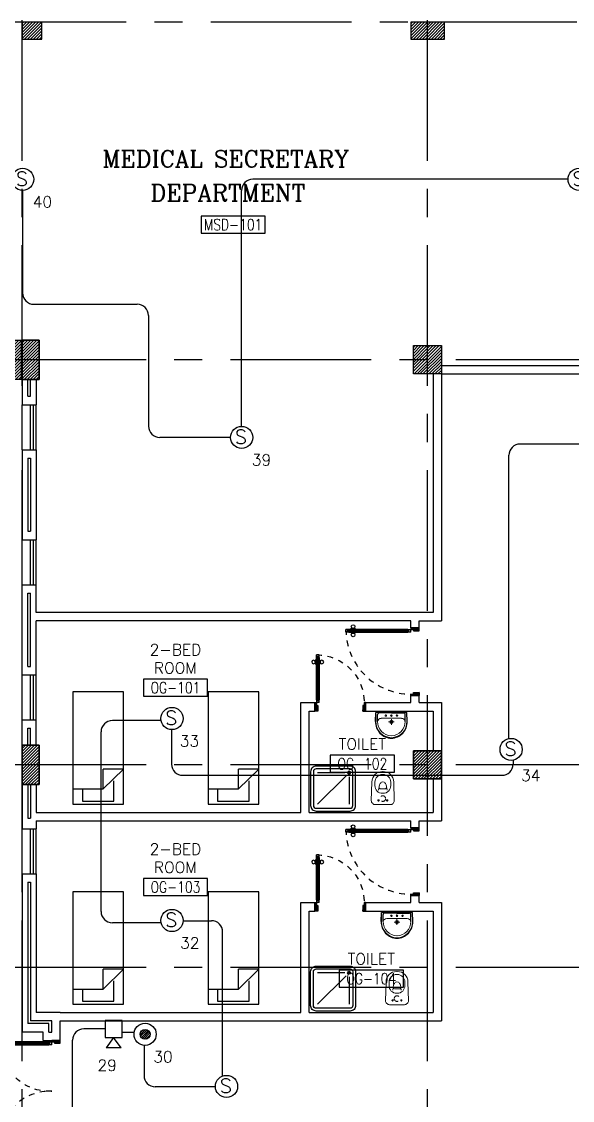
# Model space of a CAD drawing. Extents: x 0 to 93.9, y -1.5 to 78.
# Drawn here: x 50.97 to 60.75, y 13.84 to 33.01 of the extents above; entities that cross this region are included whole.
import ezdxf
from ezdxf.enums import TextEntityAlignment as Align

# ---------------------------------------------------------------- set-up
doc = ezdxf.new("R2010")
doc.units = 0
doc.header["$MEASUREMENT"] = 0
for name, pattern in [('CENTERX2', [4, 2.5, -0.5, 0.5, -0.5]), ('DASHED', [0.75, 0.5, -0.25]), ('HIDDEN', [0.375, 0.25, -0.125]), ('HIDDEN2', [0.1875, 0.125, -0.0625])]:
    doc.linetypes.add(name, pattern=pattern)
doc.layers.get('0').update_dxf_attribs({"color": 11, "linetype": 'CONTINUOUS'})
for name, color, linetype in [('AXES', 11, 'CENTERX2'), ('COL', 11, 'CONTINUOUS'), ('DOOR', 11, 'CONTINUOUS'), ('E-FIRE', 4, 'CONTINUOUS'), ('E-WIRE', 4, 'CONTINUOUS'), ('FIX', 11, 'CONTINUOUS'), ('FUR', 11, 'CONTINUOUS'), ('HAT', 11, 'CONTINUOUS'), ('INSUL', 11, 'CONTINUOUS'), ('RM-BOX', 11, 'CONTINUOUS'), ('RM-NAME', 11, 'CONTINUOUS'), ('RM-NO', 11, 'CONTINUOUS'), ('WALL', 11, 'CONTINUOUS'), ('WIN', 11, 'CONTINUOUS')]:
    doc.layers.add(name, color=color, linetype=linetype)
doc.styles.add('ROMANC', font='romanc', dxfattribs={"height": 0.1})
doc.styles.add('ROMANS', font='ROMANS.shx', dxfattribs={"width": 0.6})

# ---------------------------------------------------------------- blocks, each defined once
blk = doc.blocks.new('*X40')
at = {"color": 0}
for p, q in [((227929, 132681), (228397, 133150)), ((227929, 132734), (228344, 133150)), ((227929, 132787), (228291, 133150)), ((227929, 132840), (228238, 133150)), ((227929, 132893), (228185, 133150)), ((227929, 132946), (228132, 133150)), ((227929, 132999), (228079, 133150)), ((227929, 133053), (228026, 133150)), ((227929, 133106), (227973, 133150)), ((227950, 132650), (228429, 133128)), ((228003, 132650), (228429, 133075)), ((228056, 132650), (228429, 133022)), ((228109, 132650), (228429, 132969)), ((228162, 132650), (228429, 132916)), ((228215, 132650), (228429, 132863)), ((228268, 132650), (228429, 132810)), ((228321, 132650), (228429, 132757)), ((228374, 132650), (228429, 132704))]:
    blk.add_line(p, q, dxfattribs=at)
blk = doc.blocks.new('COL50')
at = {"layer": 'COL'}
blk.add_lwpolyline([(-250, 250), (-250, -250), (250, -250), (250, 250)], close=True, dxfattribs=at)
blk = doc.blocks.new('*X36')
at = {"color": 0}
for p, q in [((227929, 139894), (228385, 140350)), ((227929, 139947), (228331, 140350)), ((227929, 140000), (228278, 140350)), ((227929, 140053), (228225, 140350)), ((227929, 140106), (228172, 140350)), ((227929, 140159), (228119, 140350)), ((227929, 140212), (228066, 140350)), ((227929, 140265), (228013, 140350)), ((227929, 140318), (227960, 140350)), ((227938, 139850), (228429, 140341)), ((227991, 139850), (228429, 140288)), ((228044, 139850), (228429, 140235)), ((228097, 139850), (228429, 140182)), ((228150, 139850), (228429, 140129)), ((228203, 139850), (228429, 140076)), ((228256, 139850), (228429, 140023)), ((228309, 139850), (228429, 139969)), ((228362, 139850), (228429, 139916)), ((228415, 139850), (228429, 139863))]:
    blk.add_line(p, q, dxfattribs=at)
blk = doc.blocks.new('DOOR100')
at = {"layer": 'DOOR', "color": 0, "linetype": 'ByBlock'}
for p, q in [((-82, 1205), (-91, 1205)), ((-91, 1205), (-91, 1140)), ((-75, 1218), (-82, 1218)), ((-82, 1128), (-82, 1218)), ((-82, 1205), (-82, 1140)), ((-25, 1300), (-75, 1300)), ((-75, 1300), (-25, 1300)), ((-75, 1250), (-75, 1300)), ((-58, 1250), (-75, 1250)), ((-42, 1270), (-58, 1270)), ((-58, 1250), (-58, 1270)), ((-42, 1250), (-42, 1270)), ((-25, 1250), (-42, 1250)), ((-25, 1250), (-25, 1300)), ((-25, 1218), (-18, 1218)), ((-18, 1128), (-18, 1218)), ((-18, 1205), (-9, 1205)), ((-18, 1205), (-18, 1140)), ((-9, 1205), (-9, 1140)), ((-82, 1140), (-91, 1140)), ((-75, 1128), (-82, 1128)), ((-25, 1128), (-18, 1128)), ((-18, 1140), (-9, 1140)), ((-75, 200), (-58, 200)), ((-75, 150), (-75, 200)), ((-58, 200), (-58, 180)), ((-42, 200), (-25, 200)), ((-42, 180), (-42, 200)), ((-25, 200), (-25, 150)), ((-1200, 0), (-1200, 150)), ((-1200, 150), (-1175, 150)), ((-1200, 150), (-1200, 0)), ((-1150, 0), (-1200, 0)), ((-1175, 150), (-1175, 100)), ((-1175, 100), (-1150, 100)), ((-1150, 100), (-1150, 0)), ((-75, 150), (-25, 150)), ((-58, 180), (-42, 180)), ((-50, 100), (-50, 0)), ((-25, 100), (-50, 100)), ((-50, 0), (0, 0)), ((0, 150), (-25, 150)), ((-25, 150), (-25, 100)), ((0, 150), (0, 0))]:
    blk.add_line(p, q, dxfattribs=at)
at = {"layer": 'DOOR', "linetype": 'ByBlock'}
for p, q in [((-75, 1250), (-75, 200)), ((-58, 200), (-58, 1250)), ((-42, 200), (-42, 1250)), ((-25, 200), (-25, 1250)), ((0, 0), (0, 150))]:
    blk.add_line(p, q, dxfattribs=at)
at = {"layer": 'DOOR', "color": 9, "linetype": 'ByBlock'}
for p, q in [((-1150, 0), (-1200, 114)), ((-1150, 0), (-1200, 40)), ((-1150, 0), (-1163, 100)), ((-50, 0), (0, 114)), ((-50, 0), (-37, 100)), ((-50, 0), (0, 40))]:
    blk.add_line(p, q, dxfattribs=at)
at = {"layer": 'DOOR', "color": 0, "linetype": 'ByBlock'}
for centre in [(-124, 1173), (24, 1173)]:
    blk.add_circle(centre, 32.4, dxfattribs=at)
at = {"layer": 'DOOR', "linetype": 'HIDDEN', "ltscale": 0.5}
blk.add_arc((-25, 150), 1150, 90, 180.0001, dxfattribs=at)
at = {"layer": 'DOOR', "color": 9, "linetype": 'ByBlock'}
for centre, radius, start, end in [((-1150, 0), 154, 103.7142, 108.8947), ((-1150, 0), 134, 100.72, 111.8402), ((-1150, 0), 94.4, 90, 121.9818), ((-1150, 0), 74.4, 90, 132.2236), ((-1150, 0), 54.4, 90, 156.7926), ((-1150, 0), 34.4, 90, 180), ((-1150, 0), 14.4, 90, 180), ((-50, 0), 94.4, 58.0182, 90), ((-50, 0), 74.4, 47.7764, 90), ((-50, 0), 54.4, 23.2074, 90), ((-50, 0), 34.4, 0, 90), ((-50, 0), 14.4, 0, 90), ((-50, 0), 134, 68.1598, 79.28), ((-50, 0), 114, 64.0838, 77.3774), ((-50, 0), 154, 71.1053, 76.2858)]:
    blk.add_arc(centre, radius, start, end, dxfattribs=at)
blk = doc.blocks.new('DOOR90')
at = {"layer": 'DOOR', "color": 0, "linetype": 'ByBlock'}
for p, q in [((-150, 0), (-150, -25)), ((-150, 0), (0, 0)), ((0, -50), (0, 0)), ((-1000, -25), (-1000, -75)), ((-1000, -75), (-1000, -25)), ((-950, -25), (-1000, -25)), ((-950, -75), (-1000, -75)), ((-970, -42), (-970, -58)), ((-950, -42), (-970, -42)), ((-950, -58), (-970, -58)), ((-950, -25), (-950, -42)), ((-950, -58), (-950, -75)), ((-918, -25), (-918, -18)), ((-828, -18), (-918, -18)), ((-918, -75), (-918, -82)), ((-828, -82), (-918, -82)), ((-905, -18), (-905, -9)), ((-905, -9), (-840, -9)), ((-905, -18), (-840, -18)), ((-905, -82), (-905, -91)), ((-905, -82), (-840, -82)), ((-905, -91), (-840, -91)), ((-840, -18), (-840, -9)), ((-840, -82), (-840, -91)), ((-828, -25), (-828, -18)), ((-828, -75), (-828, -82)), ((-200, -42), (-200, -25)), ((-200, -25), (-150, -25)), ((-180, -42), (-200, -42)), ((-200, -75), (-200, -58)), ((-200, -58), (-180, -58)), ((-150, -75), (-200, -75)), ((-180, -58), (-180, -42)), ((-150, -75), (-150, -25)), ((-150, -25), (-100, -25)), ((-100, -25), (-100, -50)), ((-100, -50), (0, -50)), ((-150, -900), (-150, -875)), ((-150, -875), (-100, -875)), ((0, -900), (-150, -900)), ((-150, -900), (0, -900)), ((-100, -850), (0, -850)), ((-100, -875), (-100, -850)), ((0, -850), (0, -900))]:
    blk.add_line(p, q, dxfattribs=at)
at = {"layer": 'DOOR', "color": 9, "linetype": 'ByBlock'}
for p, q in [((0, -50), (-114, 0)), ((0, -50), (-40, 0)), ((0, -50), (-100, -37)), ((0, -850), (-114, -900)), ((0, -850), (-100, -863)), ((0, -850), (-40, -900))]:
    blk.add_line(p, q, dxfattribs=at)
at = {"layer": 'DOOR', "linetype": 'ByBlock'}
for p, q in [((-200, -25), (-950, -25)), ((-200, -42), (-950, -42)), ((-200, -58), (-950, -58)), ((-950, -75), (-200, -75))]:
    blk.add_line(p, q, dxfattribs=at)
at = {"layer": 'DOOR', "color": 0, "linetype": 'ByBlock'}
for centre in [(-873, 24), (-873, -124)]:
    blk.add_circle(centre, 32.4, dxfattribs=at)
at = {"layer": 'DOOR', "color": 9, "linetype": 'ByBlock'}
for centre, radius, start, end in [((0, -50), 154, 161.1053, 166.2858), ((0, -50), 134, 158.1598, 169.28), ((0, -50), 94.4, 148.0182, 180), ((0, -50), 74.4, 137.7764, 180), ((0, -50), 114, 154.0838, 167.3774), ((0, -50), 54.4, 113.2074, 180), ((0, -50), 34.4, 90, 180), ((0, -50), 14.4, 90, 180), ((0, -850), 154, 193.7142, 198.8947), ((0, -850), 134, 190.72, 201.8402), ((0, -850), 94.4, 180, 211.9818), ((0, -850), 74.4, 180, 222.2236), ((0, -850), 54.4, 180, 246.7926), ((0, -850), 34.4, 180, 270), ((0, -850), 14.4, 180, 270)]:
    blk.add_arc(centre, radius, start, end, dxfattribs=at)
at = {"layer": 'DOOR', "linetype": 'HIDDEN', "ltscale": 0.5}
blk.add_arc((-150, -25), 850, 180, 270, dxfattribs=at)
blk = doc.blocks.new('RM1')
at = {"layer": 'RM-BOX'}
blk.add_lwpolyline([(570, -200), (-570, -200), (-570, -500), (570, -500)], close=True, dxfattribs=at)
at = {"layer": 'RM-NAME', "style": 'ROMANS'}
for tag, p in [('ROOMNAME1', (0, 324)), ('ROOMNAME2', (0, 0))]:
    blk.add_attdef(tag, text='', height=200, dxfattribs=at).set_placement(p, align=Align.MIDDLE)
at = {"layer": 'RM-NO', "style": 'ROMANS', "width": 0.8}
blk.add_attdef('ROOMNO', text='', height=200, dxfattribs=at).set_placement((0, -350), align=Align.MIDDLE)
blk = doc.blocks.new('C7')
at = {"layer": 'HAT'}
h = blk.add_hatch(dxfattribs=at)
h.set_pattern_fill('ANSI31', color=256, scale=300, style=0)
h.set_pattern_definition([(45, (-248876.182, -51411.005), (-26.5165043, 26.5165043), [])])
h.paths.add_polyline_path([(350, 300), (250, 300), (0, 300), (0, 0), (350, 0)])
at = {"layer": 'COL'}
blk.add_lwpolyline([(0, 300), (0, 0), (350, 0), (350, 300)], close=True, dxfattribs=at)
blk = doc.blocks.new('C5')
at = {"layer": 'HAT', "linetype": 'ByBlock'}
h = blk.add_hatch(dxfattribs=at)
h.set_pattern_fill('ANSI31', color=256, scale=300, style=0)
h.set_pattern_definition([(45, (-223356.182, -51411.005), (-26.516504, 26.516504), [])])
h.paths.add_polyline_path([(300, 300), (0, 300), (0, 0), (300, 0)])
h.paths.add_polyline_path([(600, 300), (300, 300), (300, 0), (600, 0)])
at = {"layer": 'COL'}
blk.add_lwpolyline([(600, 300), (0, 300), (0, 0), (600, 0)], close=True, dxfattribs=at)
blk = doc.blocks.new('C11')
at = {"layer": 'HAT'}
h = blk.add_hatch(dxfattribs=at)
h.set_pattern_fill('ANSI31', color=256, scale=300, style=0)
h.set_pattern_definition([(45, (-248556.182, -75061.005), (-26.5165043, 26.5165043), [])])
h.paths.add_polyline_path([(300, 700), (0, 700), (0, 350), (300, 350)])
h.paths.add_polyline_path([(300, 350), (0, 350), (0, 0), (300, 0)])
at = {"layer": 'COL'}
blk.add_lwpolyline([(300, 700), (300, 0), (0, 0), (0, 700)], close=True, dxfattribs=at)
blk = doc.blocks.new('C11D')
at = {"layer": 'COL', "linetype": 'ByBlock'}
for p in [(-320, 0), (0, 0)]:
    blk.add_blockref('C11', p, dxfattribs=at)
blk = doc.blocks.new('A$C272A55A0')
at = {"layer": 'DOOR', "color": 0, "linetype": 'ByBlock'}
for p, q in [((0, 900), (0, 1050)), ((50, 1050), (0, 1050)), ((50, 950), (50, 1050)), ((1750, 950), (1750, 1050)), ((1750, 1050), (1800, 1050)), ((1800, 1050), (1800, 900)), ((0, 900), (25, 900)), ((25, 950), (50, 950)), ((25, 900), (25, 950)), ((75, 900), (25, 900)), ((25, 850), (25, 900)), ((42, 850), (25, 850)), ((58, 870), (42, 870)), ((42, 870), (42, 850)), ((58, 850), (58, 870)), ((75, 850), (58, 850)), ((75, 900), (75, 850)), ((1725, 900), (1775, 900)), ((1725, 900), (1725, 850)), ((1725, 850), (1742, 850)), ((1742, 870), (1758, 870)), ((1742, 850), (1742, 870)), ((1775, 950), (1750, 950)), ((1758, 870), (1758, 850)), ((1758, 850), (1775, 850)), ((1775, 900), (1775, 950)), ((1800, 900), (1775, 900)), ((1775, 850), (1775, 900)), ((25, 50), (42, 50)), ((25, 50), (25, 0)), ((25, 0), (75, 0)), ((75, 0), (25, 0)), ((42, 50), (42, 30)), ((42, 30), (58, 30)), ((58, 50), (75, 50)), ((58, 50), (58, 30)), ((75, 50), (75, 0)), ((1718, 160), (1709, 160)), ((1709, 95), (1709, 160)), ((1718, 95), (1709, 95)), ((1725, 173), (1718, 173)), ((1718, 173), (1718, 83)), ((1718, 95), (1718, 160)), ((1725, 83), (1718, 83)), ((1742, 50), (1725, 50)), ((1725, 50), (1725, 0)), ((1775, 0), (1725, 0)), ((1725, 0), (1775, 0)), ((1742, 50), (1742, 30)), ((1758, 30), (1742, 30)), ((1775, 50), (1758, 50)), ((1758, 50), (1758, 30)), ((1775, 173), (1782, 173)), ((1775, 83), (1782, 83)), ((1775, 50), (1775, 0)), ((1782, 173), (1782, 83)), ((1782, 160), (1791, 160)), ((1782, 95), (1782, 160)), ((1782, 95), (1791, 95)), ((1791, 95), (1791, 160))]:
    blk.add_line(p, q, dxfattribs=at)
at = {"layer": 'DOOR', "color": 9, "linetype": 'ByBlock'}
for p, q in [((50, 1050), (0, 1010)), ((50, 1050), (0, 937)), ((50, 1050), (37, 950)), ((1750, 1050), (1800, 1010)), ((1750, 1050), (1800, 937)), ((1750, 1050), (1763, 950))]:
    blk.add_line(p, q, dxfattribs=at)
at = {"layer": 'DOOR', "linetype": 'ByBlock'}
for p, q in [((25, 850), (25, 50)), ((42, 850), (42, 50)), ((58, 850), (58, 50)), ((75, 50), (75, 850)), ((1725, 50), (1725, 850)), ((1742, 850), (1742, 50)), ((1758, 850), (1758, 50)), ((1775, 850), (1775, 50))]:
    blk.add_line(p, q, dxfattribs=at)
at = {"layer": 'DOOR', "color": 0, "linetype": 'ByBlock'}
for centre in [(1676, 128), (1824, 128)]:
    blk.add_circle(centre, 32.4, dxfattribs=at)
at = {"layer": 'DOOR', "color": 9, "linetype": 'ByBlock'}
for centre, radius, start, end in [((50, 1050), 54.4, 203.2074, 270), ((50, 1050), 74.4, 227.7764, 270), ((50, 1050), 94.4, 238.0182, 270), ((50, 1050), 34.4, 180, 270), ((50, 1050), 14.4, 180, 270), ((1750, 1050), 14.4, 270, 0), ((1750, 1050), 34.4, 270, 0), ((1750, 1050), 54.4, 270, 336.7926), ((1750, 1050), 74.4, 270, 312.2236), ((1750, 1050), 94.4, 270, 301.9818), ((50, 1050), 114, 244.0838, 257.3774), ((50, 1050), 134, 248.1598, 259.28), ((50, 1050), 154, 251.1053, 256.2858), ((1750, 1050), 114, 282.6226, 295.9162), ((1750, 1050), 134, 280.72, 291.8402), ((1750, 1050), 154, 283.7142, 288.8947)]:
    blk.add_arc(centre, radius, start, end, dxfattribs=at)
at = {"layer": 'DOOR', "linetype": 'HIDDEN', "ltscale": 0.5}
for centre, start, end in [((50, 851), 268.3174, 3.2965), ((1750, 851), 176.7035, 271.6826)]:
    blk.add_arc(centre, 851, start, end, dxfattribs=at)
at = {"layer": 'WALL', "linetype": 'ByBlock'}
blk.add_line((1800, 900), (1800, 1050), dxfattribs=at)
blk = doc.blocks.new('LAV1')
at = {"layer": 'FIX', "linetype": 'ByBlock', "ltscale": 0.3}
for p, q in [((-280, 210), (-275, 50)), ((-245, 210), (-245, 85)), ((245, 210), (245, 85)), ((280, 210), (275, 50)), ((0, 60), (-220, 60)), ((0, 60), (220, 60))]:
    blk.add_line(p, q, dxfattribs=at)
at = {"layer": 'FIX', "linetype": 'Continuous', "lineweight": 20}
for p, q in [((-275, 210), (-275, 50)), ((275, 210), (275, 50)), ((0, 50), (-275, 50)), ((0, 50), (-252, 50)), ((0, 155), (-181, 155)), ((0, 155), (181, 155)), ((0, 50), (252, 50)), ((0, 50), (275, 50))]:
    blk.add_line(p, q, dxfattribs=at)
at = {"layer": 'FIX', "linetype": 'DASHED', "lineweight": 20, "ltscale": 0.05}
for p, q in [((50, 220), (-50, 220)), ((0, 170), (0, 270)), ((0, 170), (0, 270))]:
    blk.add_line(p, q, dxfattribs=at)
at = {"layer": 'FIX', "lineweight": 20}
for p, q in [((16, 107), (-15, 107)), ((0, 92), (0, 123))]:
    blk.add_line(p, q, dxfattribs=at)
for centre, radius in [((0, 220), 29.5), ((0, 220), 22.5), ((0, 107), 15.5)]:
    blk.add_circle(centre, radius, dxfattribs=at)
at = {"layer": 'FIX', "linetype": 'HIDDEN', "lineweight": 20, "ltscale": 0.05}
for centre in [(-100, 107), (100, 107)]:
    blk.add_circle(centre, 12.4, dxfattribs=at)
at = {"layer": 'FIX', "linetype": 'ByBlock', "ltscale": 0.3}
for centre, radius, start, end in [((7, 220), 287, 91.3776, 182.0064), ((-7, 220), 287, 357.9936, 88.6224), ((-220, 85), 24.9, 179.7021, 269.9486), ((220, 85), 24.9, 270.0514, 0.2979)]:
    blk.add_arc(centre, radius, start, end, dxfattribs=at)
at = {"layer": 'FIX', "linetype": 'Continuous', "lineweight": 20}
for centre, radius, start, end in [((8, 217), 283, 91.6988, 181.351), ((8, 212), 253, 91.7328, 180.4884), ((-8, 217), 283, 358.649, 88.3012), ((-8, 212), 253, 359.5116, 88.2672), ((-179, 222), 66.9, 190.2006, 268.0786), ((179, 222), 66.9, 271.9214, 349.7994)]:
    blk.add_arc(centre, radius, start, end, dxfattribs=at)
blk = doc.blocks.new('SHR1')
at = {"layer": 'FIX'}
for p, q in [((-196, 196), (-700, 700)), ((-143, 218), (-143, 700)), ((-218, 143), (-700, 143))]:
    blk.add_line(p, q, dxfattribs=at)
for points in [[(-825, 125), (-825, 725, -0.414214), (-725, 825), (-125, 825, -0.414214), (-25, 725), (-25, 125, -0.414214), (-125, 25), (-725, 25, -0.414214)], [(-775, 125), (-775, 725, -0.414214), (-725, 775), (-125, 775, -0.414214), (-75, 725), (-75, 125, -0.414214), (-125, 75), (-725, 75, -0.414214)]]:
    blk.add_lwpolyline(points, format="xyb", close=True, dxfattribs=at)
for radius in [25, 15]:
    blk.add_circle((-143, 143), radius, dxfattribs=at)
blk = doc.blocks.new('WC1')
at = {"layer": 'FIX', "lineweight": 20}
for p, q in [((-210, 204), (-538, 194)), ((-727, 5), (-727, -5)), ((-674, 5), (-674, -5)), ((-534, 24), (-540, 0)), ((-540, 0), (-534, -24)), ((-475, 141), (-538, 141)), ((-395, 76), (-490, 60)), ((-339, 5), (-339, -5)), ((-538, -141), (-475, -141)), ((-490, -60), (-395, -76)), ((-538, -194), (-210, -204))]:
    blk.add_line(p, q, dxfattribs=at)
at = {"layer": 'FIX', "linetype": 'Continuous', "lineweight": 20}
blk.add_line((-420, -47), (-420, 45), dxfattribs=at)
at = {"layer": 'FIX', "lineweight": 20}
blk.add_lwpolyline([(-213, -204), (-210, -204, 0.414214), (-137, -131), (-137, 0), (-137, 131, 0.414214), (-210, 204)], format="xyb", dxfattribs=at)
at = {"layer": 'FIX', "linetype": 'HIDDEN2', "lineweight": 20, "ltscale": 0.3}
blk.add_circle((-245, 0), 49.8, dxfattribs=at)
at = {"layer": 'FIX', "linetype": 'HIDDEN', "lineweight": 20, "ltscale": 0.05}
for centre in [(-213, 78), (-213, -77)]:
    blk.add_circle(centre, 11.6, dxfattribs=at)
at = {"layer": 'FIX', "lineweight": 20}
for centre, radius, start, end in [((-538, 5), 189, 90, 180), ((-538, 5), 136, 90, 180), ((-473, -7), 68.2, 128.9242, 152.8468), ((-464, -18), 82, 108.496, 128.9242), ((-475, 5), 136, 360, 90), ((-538, -5), 189, 180, 270), ((-538, -5), 136, 180, 270), ((-473, 7), 68.2, 207.1532, 231.0758), ((-464, 18), 82, 231.0758, 251.504), ((-475, -5), 136, 270, 0)]:
    blk.add_arc(centre, radius, start, end, dxfattribs=at)
at = {"layer": 'FIX', "linetype": 'Continuous', "lineweight": 20}
for centre, start, end in [((-443, 46), 357.6662, 91.6121), ((-442, -46), 268.3879, 2.3338)]:
    blk.add_arc(centre, 22.3, start, end, dxfattribs=at)
blk = doc.blocks.new('S')
at = {"layer": 'E-FIRE'}
blk.add_circle((0, 0), 197, dxfattribs=at)
at = {"layer": 'E-FIRE', "color": 3, "style": 'ROMANS'}
blk.add_text('S', height=250, dxfattribs=at).set_placement((-119, -115))
blk = doc.blocks.new('ES')
at = {"layer": 'E-FIRE'}
blk.add_line((-135, 485), (134, 485), dxfattribs=at)
for points in [[(-135, 485), (0, 300)], [(0, 300), (0, 300), (134, 485)]]:
    blk.add_lwpolyline(points, dxfattribs=at)
blk.add_lwpolyline([(-150, 0), (150, 0), (150, 300), (-150, 300)], close=True, dxfattribs=at)
blk = doc.blocks.new('MCP')
at = {"color": 1}
for p, q in [((-88, -9), (9, 88)), ((-82, 33), (-33, 82)), ((-80, -36), (36, 80)), ((-66, -58), (58, 66)), ((-47, -74), (74, 47)), ((-23, -85), (85, 23)), ((10, -88), (88, -10))]:
    blk.add_line(p, q, dxfattribs=at)
at = {"layer": 'E-FIRE'}
blk.add_circle((0, 0), 197, dxfattribs=at)
at = {"layer": 'E-FIRE', "color": 4}
blk.add_circle((0, 0), 88.1, dxfattribs=at)

msp = doc.modelspace()

# ---------------------------------------------------------------- linework, layer by layer
at = {"layer": 'AXES'}
for p, q in [((58.1824, -1.4643), (58.1824, 77.3484)), ((50.9824, -1.4643), (50.9824, 76.9984)), ((92.8324, 33), (30.5424, 33)), ((93.1824, 27), (41.0924, 27)), ((93.1824, 19.8), (41.0924, 19.8)), ((93.1824, 16.2), (41.0924, 16.2))]:
    msp.add_line(p, q, dxfattribs=at)
at = {"layer": 'E-WIRE', "linetype": 'ByBlock', "ltscale": 0.3}
for p, q in [((60.6765, 30.2062), (55.0799, 30.2062)), ((54.8799, 25.8157), (54.8799, 30.0062))]:
    msp.add_line(p, q, dxfattribs=at)
at = {"layer": 'E-WIRE', "color": 4, "linetype": 'ByBlock'}
for p, q in [((50.9903, 30.0091), (50.9903, 28.1861)), ((51.1903, 27.9861), (53.0272, 27.9861)), ((53.2272, 27.7861), (53.2272, 25.8187)), ((54.6828, 25.6187), (53.4272, 25.6187)), ((66.9176, 25.5009), (59.8282, 25.5009)), ((51.8794, 8.3659), (51.8794, 14.9054))]:
    msp.add_line(p, q, dxfattribs=at)
at = {"layer": 'E-WIRE', "color": 4}
for p, q in [((59.6282, 20.2666), (59.6282, 25.3009)), ((53.4492, 20.5861), (52.5845, 20.5861)), ((52.3845, 17.1938), (52.3845, 20.3861)), ((53.6366, 20.4261), (53.6366, 19.8132)), ((59.6995, 19.879), (59.6995, 19.8132)), ((53.8366, 19.6132), (59.4995, 19.6132)), ((53.4497, 16.9938), (52.5845, 16.9938)), ((53.8399, 17.0287), (54.3433, 17.0287)), ((54.5433, 14.2683), (54.5433, 16.8287)), ((52.4574, 15.1054), (52.0794, 15.1054)), ((52.9718, 15.0425), (52.7574, 15.0425)), ((53.1468, 14.8144), (53.1468, 14.2781)), ((54.415, 14.0781), (53.3468, 14.0781))]:
    msp.add_line(p, q, dxfattribs=at)
at = {"layer": 'E-WIRE', "linetype": 'ByBlock', "ltscale": 0.3}
msp.add_arc((55.0799, 30.0062), 0.2, 90, 180, dxfattribs=at)
at = {"layer": 'E-WIRE', "color": 4, "linetype": 'ByBlock'}
for centre, start, end in [((51.1903, 28.1861), 180, 270), ((53.0272, 27.7861), 0, 90), ((53.4272, 25.8187), 180, 270), ((59.8282, 25.3009), 90, 180), ((52.0794, 14.9054), 90, 180)]:
    msp.add_arc(centre, 0.2, start, end, dxfattribs=at)
at = {"layer": 'E-WIRE', "color": 4}
for centre, start, end in [((52.5845, 20.3861), 90, 180), ((53.8366, 19.8132), 180, 270), ((59.4995, 19.8132), 270, 0), ((52.5845, 17.1938), 180, 270), ((54.3433, 16.8287), 0, 90), ((53.3468, 14.2781), 180, 270)]:
    msp.add_arc(centre, 0.2, start, end, dxfattribs=at)
at = {"layer": 'FUR'}
for p, q in [((52.785, 21.0987), (51.885, 21.0987)), ((51.885, 21.0987), (51.885, 19.0987)), ((52.785, 19.0987), (52.785, 21.0987)), ((55.1838, 21.0987), (54.2838, 21.0987)), ((54.2838, 21.0987), (54.2838, 19.0987)), ((55.1838, 19.0987), (55.1838, 21.0987)), ((52.4238, 19.3703), (52.4238, 19.7237)), ((52.785, 19.7237), (52.4238, 19.7237)), ((52.4238, 19.3703), (52.785, 19.7237)), ((54.8226, 19.3703), (54.8226, 19.7237)), ((55.1838, 19.7237), (54.8226, 19.7237)), ((54.8226, 19.3703), (55.1838, 19.7237)), ((51.885, 19.3703), (52.4238, 19.3703)), ((52.0549, 19.3703), (52.0549, 19.1541)), ((52.6128, 19.1541), (52.6128, 19.5138)), ((54.2838, 19.3703), (54.8226, 19.3703)), ((54.4537, 19.3703), (54.4537, 19.1541)), ((55.0116, 19.1541), (55.0116, 19.5138)), ((51.885, 19.0987), (52.785, 19.0987)), ((52.0549, 19.1541), (52.6128, 19.1541)), ((54.2838, 19.0987), (55.1838, 19.0987)), ((54.4537, 19.1541), (55.0116, 19.1541)), ((52.785, 17.5437), (51.885, 17.5437)), ((51.885, 17.5437), (51.885, 15.5437)), ((52.785, 15.5437), (52.785, 17.5437)), ((55.1838, 17.5437), (54.2838, 17.5437)), ((54.2838, 17.5437), (54.2838, 15.5437)), ((55.1838, 15.5437), (55.1838, 17.5437)), ((52.4238, 15.8153), (52.4238, 16.1687)), ((52.785, 16.1687), (52.4238, 16.1687)), ((52.4238, 15.8153), (52.785, 16.1687)), ((54.8226, 15.8153), (54.8226, 16.1687)), ((55.1838, 16.1687), (54.8226, 16.1687)), ((54.8226, 15.8153), (55.1838, 16.1687)), ((52.6128, 15.5991), (52.6128, 15.9588)), ((55.0116, 15.5991), (55.0116, 15.9588)), ((51.885, 15.8153), (52.4238, 15.8153)), ((52.0549, 15.8153), (52.0549, 15.5991)), ((54.2838, 15.8153), (54.8226, 15.8153)), ((54.4537, 15.8153), (54.4537, 15.5991)), ((51.885, 15.5437), (52.785, 15.5437)), ((52.0549, 15.5991), (52.6128, 15.5991)), ((54.2838, 15.5437), (55.1838, 15.5437)), ((54.4537, 15.5991), (55.0116, 15.5991))]:
    msp.add_line(p, q, dxfattribs=at)
at = {"layer": 'INSUL'}
for p, q in [((51.0824, 26.35), (51.0824, 26.65)), ((51.1324, 26.35), (51.1324, 26.65)), ((51.0824, 26.35), (51.1324, 26.35)), ((51.0824, 25.25), (51.0824, 23.95)), ((51.0824, 25.25), (51.1324, 25.25)), ((51.1324, 25.25), (51.1324, 23.95)), ((51.0824, 23.95), (51.1324, 23.95)), ((51.0824, 21.55), (51.0824, 22.85)), ((51.0824, 22.85), (51.1324, 22.85)), ((51.1324, 21.55), (51.1324, 22.85)), ((51.0824, 21.55), (51.1324, 21.55)), ((51.0824, 20.45), (51.1324, 20.45)), ((51.0824, 20.15), (51.0824, 20.45)), ((51.1324, 20.15), (51.1324, 20.45)), ((51.0824, 19.45), (51.0824, 18.85)), ((51.1324, 19.45), (51.1324, 18.85)), ((51.0824, 18.85), (51.1324, 18.85)), ((51.0824, 17.7125), (51.1324, 17.7125)), ((51.0824, 17.7125), (51.0824, 15.2)), ((51.1324, 17.7125), (51.1324, 15.25)), ((51.4574, 15.2), (51.0824, 15.2)), ((51.5074, 15.25), (51.1324, 15.25)), ((51.4574, 15.05), (51.4574, 15.2)), ((51.5074, 15.05), (51.5074, 15.25)), ((51.4574, 15.05), (51.5074, 15.05))]:
    msp.add_line(p, q, dxfattribs=at)
at = {"layer": 'WALL', "linetype": 'ByBlock'}
for p, q in [((58.4324, 26.9), (65.1324, 26.9)), ((58.2824, 26.75), (58.2824, 22.51)), ((58.4324, 26.75), (65.1324, 26.75)), ((58.4324, 26.75), (58.4324, 22.36)), ((58.2824, 22.51), (51.2324, 22.51)), ((57.8824, 22.36), (51.2324, 22.36)), ((57.8824, 22.2325), (57.8824, 22.36)), ((58.0324, 22.2325), (58.0324, 22.36)), ((58.0324, 22.36), (58.4324, 22.36)), ((57.8824, 22.2325), (58.0324, 22.2325)), ((55.9324, 18.955), (55.9324, 20.905)), ((56.1824, 20.755), (56.1824, 20.905)), ((57.0824, 20.755), (57.0824, 20.905)), ((57.8824, 20.905), (57.8824, 21.0325)), ((57.8824, 21.0325), (58.0324, 21.0325)), ((58.0324, 20.905), (58.0324, 21.0325)), ((58.4324, 20.905), (58.4324, 18.805)), ((56.0824, 18.955), (56.0824, 20.755)), ((58.2824, 20.755), (58.2824, 20.05)), ((58.2824, 19.55), (58.2824, 18.955)), ((57.8824, 18.6775), (57.8824, 18.805)), ((58.0324, 18.6775), (58.0324, 18.805)), ((57.8824, 18.6775), (58.0324, 18.6775)), ((57.8824, 17.35), (57.8824, 17.4775)), ((57.8824, 17.4775), (58.0324, 17.4775)), ((58.0324, 17.35), (58.0324, 17.4775)), ((55.9324, 15.4), (55.9324, 17.35)), ((56.1824, 17.2), (56.1824, 17.35)), ((57.0824, 17.2), (57.0824, 17.35)), ((58.4324, 17.35), (58.4324, 15.25)), ((56.0824, 15.4), (56.0824, 17.2)), ((58.2824, 17.2), (58.2824, 15.4))]:
    msp.add_line(p, q, dxfattribs=at)
at = {"layer": 'WALL'}
for p, q in [((50.9824, 26.75), (50.9824, 26.2)), ((51.2324, 26.65), (51.2324, 26.2)), ((50.9824, 26.2), (51.2324, 26.2)), ((50.9824, 25.4), (50.9824, 23.8)), ((50.9824, 25.4), (51.2324, 25.4)), ((51.2324, 25.4), (51.2324, 23.8)), ((50.9824, 23.8), (51.2324, 23.8)), ((50.9824, 21.4), (50.9824, 23)), ((50.9824, 23), (51.2324, 23)), ((51.2324, 22.51), (51.2324, 23)), ((51.2324, 21.4), (51.2324, 22.36)), ((50.9824, 21.4), (51.2324, 21.4)), ((55.9324, 20.905), (56.1824, 20.905)), ((57.0824, 20.905), (57.8824, 20.905)), ((58.0324, 20.905), (58.4324, 20.905)), ((58.4324, 20.905), (58.4324, 18.805)), ((56.0824, 20.755), (56.1824, 20.755)), ((57.0824, 20.755), (58.2824, 20.755)), ((58.2824, 20.755), (58.2824, 20.05)), ((50.9824, 20.6), (51.2324, 20.6)), ((50.9824, 20.15), (50.9824, 20.6)), ((51.2324, 20.15), (51.2324, 20.6)), ((50.9824, 19.45), (50.9824, 18.6625)), ((51.2324, 19.45), (51.2324, 18.955)), ((58.2824, 19.55), (58.2824, 18.955)), ((51.2324, 18.955), (55.9324, 18.955)), ((51.2324, 18.805), (51.2324, 18.6625)), ((51.2324, 18.805), (57.8824, 18.805)), ((56.0824, 18.955), (58.2824, 18.955)), ((58.0324, 18.805), (58.4324, 18.805)), ((50.9824, 18.6625), (51.2324, 18.6625)), ((50.9824, 17.8625), (51.2324, 17.8625)), ((50.9824, 17.8625), (50.9824, 15.05)), ((51.2324, 17.8625), (51.2324, 15.4)), ((55.9324, 17.35), (56.1824, 17.35)), ((57.0824, 17.35), (57.8824, 17.35)), ((58.0324, 17.35), (58.4324, 17.35)), ((58.4324, 17.35), (58.4324, 15.25)), ((56.0824, 17.2), (56.1824, 17.2)), ((57.0824, 17.2), (58.2824, 17.2)), ((58.2824, 17.2), (58.2824, 15.4)), ((51.6574, 15.4), (51.2324, 15.4)), ((51.6574, 15.4), (55.9324, 15.4)), ((56.0824, 15.4), (57.0324, 15.4)), ((56.0824, 15.4), (58.2824, 15.4)), ((51.6574, 15.25), (58.4324, 15.25)), ((51.6574, 14.9), (51.6574, 15.25)), ((51.3574, 15.05), (50.9824, 15.05)), ((51.3574, 14.9), (51.3574, 15.05)), ((51.3574, 14.9), (51.6574, 14.9))]:
    msp.add_line(p, q, dxfattribs=at)
at = {"layer": 'WALL', "linetype": 'ByBlock', "ltscale": 0.3}
for points in [[(50.9824, 26.65), (51.2824, 26.65), (51.2824, 27.35), (50.9824, 27.35)], [(57.9324, 27.25), (58.4324, 27.25), (58.4324, 26.75), (57.9324, 26.75)], [(51.2824, 20.15), (50.9824, 20.15), (50.9824, 19.45), (51.2824, 19.45)], [(57.9324, 20.05), (58.4324, 20.05), (58.4324, 19.55), (57.9324, 19.55)]]:
    msp.add_lwpolyline(points, close=True, dxfattribs=at)
at = {"layer": 'WIN'}
for p, q in [((50.9824, 25.4), (50.9824, 26.2)), ((51.1324, 25.4), (51.1324, 26.2)), ((51.1824, 25.4), (51.1824, 26.2)), ((51.2324, 25.4), (51.2324, 26.2)), ((50.9824, 23), (50.9824, 23.8)), ((51.1324, 23), (51.1324, 23.8)), ((51.1824, 23), (51.1824, 23.8)), ((51.2324, 23), (51.2324, 23.8)), ((50.9824, 20.6), (50.9824, 21.4)), ((51.1324, 20.6), (51.1324, 21.4)), ((51.1824, 20.6), (51.1824, 21.4)), ((51.2324, 20.6), (51.2324, 21.4)), ((50.9824, 17.8625), (50.9824, 18.6625)), ((51.1324, 17.8625), (51.1324, 18.6625)), ((51.1824, 17.8625), (51.1824, 18.6625)), ((51.2324, 17.8625), (51.2324, 18.6625))]:
    msp.add_line(p, q, dxfattribs=at)

# ---------------------------------------------------------------- block references
at = {"layer": 'COL', "linetype": 'ByBlock', "xscale": 0.001, "yscale": 0.001, "zscale": 0.001}
for name, p in [('C7', (50.9824, 32.7)), ('C5', (57.8824, 32.7)), ('C11D', (50.9824, 26.65)), ('C11', (50.9824, 19.45))]:
    msp.add_blockref(name, p, dxfattribs=at)
at = {"layer": 'COL', "yscale": 0.001, "zscale": 0.001}
for p, xscale in [((58.1824, 27), -0.001), ((58.1824, 19.8), -0.001), ((58.1824, 19.8), 0.001)]:
    msp.add_blockref('COL50', p, dxfattribs=dict(at, xscale=xscale))
at = {"layer": 'DOOR', "color": 0, "linetype": 'ByBlock', "yscale": 0.001, "zscale": 0.001}
for name, p, xscale, rotation in [('DOOR100', (58.0324, 22.2325), 0.001, 90), ('DOOR90', (56.1824, 20.755), -0.001, 90), ('DOOR100', (58.0324, 18.6775), 0.001, 90), ('DOOR90', (56.1824, 17.2), -0.001, 90), ('A$C272A55A0', (50.607, 13.1), -0.001, 270)]:
    msp.add_blockref(name, p, dxfattribs=dict(at, xscale=xscale, rotation=rotation))
at = {"layer": 'E-FIRE', "color": 4, "xscale": 0.0009999999892897904, "yscale": 0.0009999999892897904, "zscale": 0.001}
for p in [(50.9903, 30.2062), (60.8736, 30.2062), (54.8799, 25.6187), (53.6428, 20.6231), (59.6661, 20.0732), (53.6428, 17.0331), (54.612, 14.0835)]:
    msp.add_blockref('S', p, dxfattribs=at)
at = {"layer": 'E-WIRE', "color": 4, "xscale": 0.0009999999892897904, "yscale": 0.0009999999892897904, "zscale": 0.001, "rotation": 180}
msp.add_blockref('ES', (52.6074, 15.2554), dxfattribs=at)
at = {"layer": 'E-WIRE', "color": 4, "xscale": 0.0009999999892897904, "yscale": 0.0009999999892897904, "zscale": 0.001}
msp.add_blockref('MCP', (53.1663, 15.0105), dxfattribs=at)
at = {"layer": 'FIX', "linetype": 'ByBlock', "ltscale": 0.3, "xscale": 0.001, "yscale": 0.001, "zscale": 0.001, "rotation": 180}
for p in [(57.5394, 20.7813), (57.6394, 17.225)]:
    msp.add_blockref('LAV1', p, dxfattribs=at)
at = {"layer": 'FIX', "yscale": 0.001, "zscale": 0.001}
for name, p, xscale, rotation in [('SHR1', (56.9304, 19.803), -0.001, 180), ('WC1', (57.3874, 18.955), 0.001, 270), ('SHR1', (56.9304, 16.248), 0.001, 90), ('WC1', (57.6394, 15.4), -0.001, 90)]:
    msp.add_blockref(name, p, dxfattribs=dict(at, xscale=xscale, rotation=rotation))
at = {"layer": 'HAT', "xscale": 0.001, "yscale": 0.001, "zscale": 0.001}
for name in ['*X36', '*X40']:
    msp.add_blockref(name, (-169.9962, -113.0997), dxfattribs=at)
at = {"layer": 'RM-NAME'}
ref = msp.add_blockref('RM1', (54.7295, 29.7508), dxfattribs=dict(at, xscale=0.001, yscale=0.001, zscale=0.001))
ref.add_attrib('ROOMNO', 'MSD-101', dxfattribs={"layer": 'RM-NO', "height": 0.2, "style": 'ROMANS', "width": 0.8}).set_placement((54.7295, 29.4008), align=Align.MIDDLE)
at = {"layer": 'RM-NAME', "xscale": 0.001, "yscale": 0.001, "zscale": 0.001}
for p, values in [((53.7048, 21.5212), {'ROOMNO': 'OG-101', 'ROOMNAME2': 'ROOM', 'ROOMNAME1': '2-BED'}), ((57.024, 20.1695), {'ROOMNO': 'OG-102', 'ROOMNAME2': 'TOILET'}), ((53.7048, 17.978), {'ROOMNO': 'OG-103', 'ROOMNAME2': 'ROOM', 'ROOMNAME1': '2-BED'}), ((57.1828, 16.3496), {'ROOMNO': 'OG-104', 'ROOMNAME2': 'TOILET'})]:
    msp.add_blockref('RM1', p, dxfattribs=at).add_auto_attribs(values)

# ---------------------------------------------------------------- texts
at = {"layer": 'E-FIRE', "color": 4, "style": 'ROMANS'}
for s, p in [('40', (51.1714, 29.7065)), ('39', (55.061, 25.1189)), ('33', (53.7821, 20.1234)), ('34', (59.8451, 19.5106)), ('32', (53.7884, 16.5333)), ('30', (53.3119, 14.5108)), ('29', (52.3202, 14.3594))]:
    msp.add_text(s, height=0.2, dxfattribs=at).set_placement(p)
at = {"layer": 'RM-NAME', "style": 'ROMANC'}
for s, p in [('MEDICAL SECRETARY', (54.6007, 30.5708)), ('DEPARTMENT', (54.6363, 29.9668))]:
    msp.add_text(s, height=0.3, dxfattribs=at).set_placement(p, align=Align.MIDDLE)

doc.saveas('drawing.dxf')
